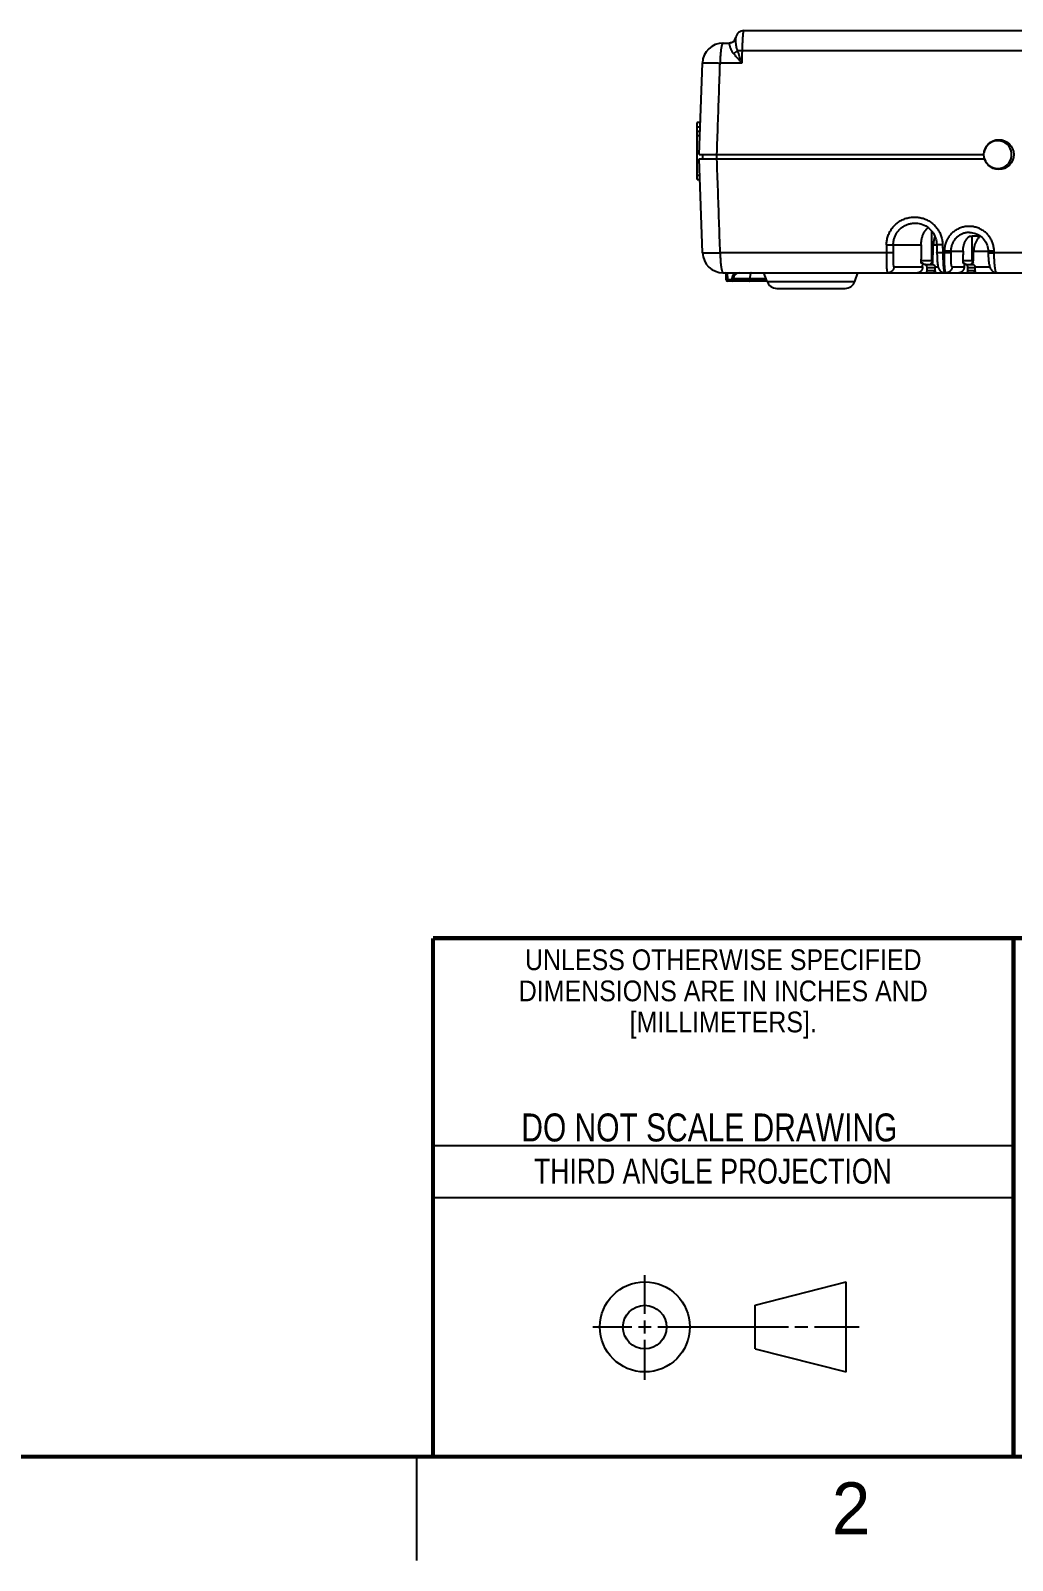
# Model space of a CAD drawing. Header units: inches. Extents: x 0 to 34, y 0 to 22.
# Drawn here: x 23.64 to 28.37, y 0 to 7.38 of the extents above; entities that cross this region are included whole.
import ezdxf
from ezdxf.enums import TextEntityAlignment as Align

# ---------------------------------------------------------------- set-up
doc = ezdxf.new("R2010")
doc.units = ezdxf.units.IN
doc.header["$LTSCALE"] = 1.87
doc.header["$MEASUREMENT"] = 0
doc.layers.get('0').update_dxf_attribs({"linetype": 'CONTINUOUS'})
doc.styles.get("Standard").update_dxf_attribs({"font": 'txt', "width": 0.8})

msp = doc.modelspace()

# ---------------------------------------------------------------- linework, layer by layer
at = {"color": 7, "linetype": 'CONTINUOUS'}
for p, q in [((27.0796, 7.3759), (30.3282, 7.3759)), ((26.9793, 7.3159), (27.0087, 7.3159)), ((27.0721, 7.2793), (30.3357, 7.2793)), ((26.8639, 6.7779), (26.8793, 7.2193)), ((27.07, 7.2193), (26.9647, 7.2193)), ((26.8694, 6.9334), (26.8574, 6.9334)), ((26.8534, 6.6579), (26.8534, 6.9295)), ((26.8685, 6.9098), (26.8534, 6.9098)), ((26.8678, 6.8901), (26.8534, 6.8901)), ((26.8534, 6.8705), (26.8672, 6.8705)), ((26.8639, 6.7779), (28.2369, 6.7779)), ((26.8798, 6.3044), (26.8639, 6.7579)), ((26.8639, 6.7579), (28.2398, 6.7579)), ((26.8789, 6.7779), (26.8789, 6.7579)), ((26.9471, 6.7779), (26.9471, 6.7579)), ((26.8667, 6.6775), (26.8534, 6.6775)), ((26.8534, 6.6579), (26.8674, 6.6579)), ((27.9045, 6.4479), (27.9045, 6.4479)), ((26.9651, 6.3052), (27.7666, 6.3052)), ((27.7999, 6.3429), (27.9344, 6.3429)), ((27.9931, 6.3429), (28.0094, 6.3429)), ((28.0094, 6.3428), (28.0106, 6.2995)), ((28.0387, 6.3052), (28.0456, 6.3052)), ((28.0458, 6.3125), (28.0456, 6.3052)), ((28.1875, 6.3129), (28.2573, 6.3129)), ((28.2573, 6.3129), (28.2575, 6.3052)), ((28.2865, 6.3052), (28.2862, 6.3125)), ((28.2865, 6.3052), (28.454, 6.3052)), ((26.9797, 6.2079), (28.461, 6.2079)), ((26.9945, 6.1747), (26.9939, 6.2079)), ((27.0015, 6.1747), (27.0009, 6.2079)), ((27.1911, 6.166), (27.1761, 6.2079)), ((27.6148, 6.166), (27.6297, 6.2079)), ((27.8029, 6.2371), (27.9413, 6.2371)), ((27.9419, 6.2541), (27.9333, 6.2541)), ((27.9335, 6.2675), (27.9859, 6.2675)), ((27.9413, 6.2371), (27.9419, 6.2541)), ((27.9632, 6.218), (27.9632, 6.2333)), ((28.0026, 6.218), (27.9632, 6.218)), ((27.9903, 6.2541), (27.9805, 6.2541)), ((28.0017, 6.2371), (28.0158, 6.2371)), ((28.0026, 6.218), (28.0022, 6.2333)), ((28.0834, 6.2371), (28.142, 6.2371)), ((28.1425, 6.2541), (28.1355, 6.2541)), ((28.1357, 6.2675), (28.181, 6.2675)), ((28.1425, 6.2541), (28.142, 6.2371)), ((28.1599, 6.218), (28.1598, 6.2344)), ((28.1947, 6.218), (28.1599, 6.218)), ((28.1856, 6.2541), (28.1767, 6.2541)), ((28.1941, 6.2371), (28.2651, 6.2371)), ((28.1947, 6.218), (28.1944, 6.2344)), ((27.0015, 6.1679), (27.0015, 6.1747)), ((27.0213, 6.1747), (27.0015, 6.1747)), ((27.1904, 6.1679), (27.0015, 6.1679)), ((27.0214, 6.1784), (27.0213, 6.1747)), ((27.0213, 6.1679), (27.0213, 6.1747)), ((27.0284, 6.1784), (27.0283, 6.1747)), ((27.188, 6.1747), (27.0283, 6.1747)), ((27.1867, 6.1784), (27.0284, 6.1784)), ((27.1082, 6.1784), (27.1082, 6.1747)), ((27.1911, 6.166), (27.6148, 6.166)), ((27.2382, 6.1329), (27.5677, 6.1329)), ((27.1331, 1.23), (27.5726, 1.3428)), ((27.5726, 0.9086), (27.5726, 1.3428)), ((27.1331, 1.02), (27.1331, 1.23)), ((27.1331, 1.02), (27.5726, 0.9086))]:
    msp.add_line(p, q, dxfattribs=at)
at = {"color": 2, "linetype": 'CONTINUOUS'}
for p, q in [((25.58, 2), (28.38, 2)), ((25.58, 1.75), (28.38, 1.75)), ((26.6016, 1.1882), (26.6016, 1.375)), ((26.3514, 1.1257), (26.5391, 1.1257)), ((26.5703, 1.1257), (26.6328, 1.1257)), ((26.6016, 1.0944), (26.6016, 1.1569)), ((26.6641, 1.1257), (27.2943, 1.1257)), ((27.3256, 1.1257), (27.3881, 1.1257)), ((27.4193, 1.1257), (27.6351, 1.1257)), ((26.6016, 0.8704), (26.6016, 1.0632)), ((25.5, 0.5), (25.5, 0))]:
    msp.add_line(p, q, dxfattribs=at)
at = {"color": 7, "linetype": 'CONTINUOUS'}
for points in [[(27.9045, 6.4479), (27.9078, 6.4478), (27.9163, 6.4472), (27.9247, 6.4459), (27.933, 6.4439), (27.941, 6.4413), (27.9489, 6.438), (27.9565, 6.434), (27.9637, 6.4295), (27.9705, 6.4244), (27.9769, 6.4187), (27.9828, 6.4126), (27.9883, 6.406), (27.9931, 6.3989), (27.9974, 6.3915), (28.001, 6.3838), (28.0041, 6.3758), (28.0064, 6.3676), (28.0081, 6.3592), (28.0091, 6.3506), (28.0094, 6.3428)], [(28.167, 6.4029), (28.1678, 6.4029), (28.1752, 6.4025), (28.1826, 6.4015), (28.1898, 6.3999), (28.197, 6.3978), (28.2039, 6.395), (28.2105, 6.3917), (28.2169, 6.3878), (28.2229, 6.3835), (28.2286, 6.3786), (28.2338, 6.3733), (28.2386, 6.3675), (28.2429, 6.3614), (28.2467, 6.355), (28.25, 6.3482), (28.2526, 6.3413), (28.2547, 6.3341), (28.2562, 6.3268), (28.257, 6.3193), (28.2573, 6.3129)], [(28.0106, 6.2995), (28.0108, 6.293), (28.011, 6.2865), (28.0113, 6.28), (28.0116, 6.2738), (28.0119, 6.268), (28.0123, 6.2626), (28.0127, 6.2576), (28.0131, 6.2531), (28.0136, 6.249), (28.0141, 6.2453), (28.0147, 6.2419), (28.0153, 6.2387), (28.0161, 6.2358), (28.0169, 6.2329), (28.0179, 6.2302), (28.019, 6.2275), (28.0204, 6.2247), (28.0221, 6.2221), (28.0241, 6.2194), (28.0264, 6.217), (28.029, 6.2147), (28.0319, 6.2127), (28.035, 6.211), (28.0383, 6.2096), (28.0417, 6.2086), (28.0453, 6.208), (28.0486, 6.2079)], [(28.2575, 6.3052), (28.2577, 6.2991), (28.258, 6.2926), (28.2583, 6.2862), (28.2586, 6.2797), (28.2591, 6.2733), (28.2596, 6.2666), (28.2604, 6.26), (28.2612, 6.2538), (28.2622, 6.2483), (28.2632, 6.2433), (28.2645, 6.2388), (28.2659, 6.2346), (28.2676, 6.2306), (28.2695, 6.2268), (28.2718, 6.2233), (28.2743, 6.2201), (28.2771, 6.2172), (28.2802, 6.2147), (28.2835, 6.2125), (28.2869, 6.2108), (28.2905, 6.2094), (28.2942, 6.2085), (28.298, 6.208), (28.3007, 6.2079)]]:
    msp.add_lwpolyline(points, dxfattribs=at)
at = {"color": 7, "linetype": 'CONTINUOUS', "const_width": 0.02}
for points in [[(25.58, 3), (33.5, 3)], [(25.58, 3), (25.58, 0.5)], [(28.38, 3), (28.38, 0.5)], [(0.5, 0.5), (33.5, 0.5)]]:
    msp.add_lwpolyline(points, dxfattribs=at)
at = {"color": 7, "linetype": 'CONTINUOUS'}
for centre, radius in [((28.3089, 6.7779), 0.072), ((26.6016, 1.1257), 0.2171), ((26.601, 1.125), 0.105)]:
    msp.add_circle(centre, radius, dxfattribs=at)
for centre, radius, start, end in [((26.9793, 7.2159), 0.1, 90, 178), ((27.0087, 7.3479), 0.032, 270, 350.40593), ((27.0796, 7.3359), 0.04, 89.99985, 170.59282), ((26.8574, 6.9295), 0.00394, 90, 180), ((28.3039, 6.7779), 0.067, 197.31793, 171.76122), ((26.9797, 6.3079), 0.1, 182, 270), ((26.987, 6.2009), 0.007, 9.9, 90), ((27.0584, 6.1779), 0.03, 90, 179), ((27.0015, 6.1749), 0.007, 181, 270), ((27.0213, 6.1749), 0.007, 270, 359), ((27.2382, 6.1829), 0.05, 199.65382, 270), ((27.5677, 6.1829), 0.05, 270, 340.34618)]:
    msp.add_arc(centre, radius, start, end, dxfattribs=at)
for points, knots in [([(27.0721, 7.2793), (27.0722, 7.282), (27.0723, 7.2874), (27.0726, 7.2953), (27.0728, 7.3032), (27.0731, 7.3108), (27.0735, 7.3183), (27.0738, 7.3254), (27.0742, 7.3323), (27.0746, 7.3387), (27.075, 7.3448), (27.0754, 7.3504), (27.0759, 7.3555), (27.0763, 7.3601), (27.0768, 7.3641), (27.0773, 7.3676), (27.0777, 7.3705), (27.0782, 7.3727), (27.0787, 7.3744), (27.079, 7.3754), (27.0795, 7.3759), (27.0796, 7.3759)], [0, 0, 0, 0, 0.082932, 0.165102, 0.245972, 0.325018, 0.401725, 0.475597, 0.546153, 0.612918, 0.675446, 0.733327, 0.786205, 0.833762, 0.875713, 0.911803, 0.941821, 0.965601, 0.983052, 0.994236, 1, 1, 1, 1]), ([(26.9793, 7.3159), (26.9789, 7.3159), (26.978, 7.3156), (26.9768, 7.3145), (26.9757, 7.313), (26.9746, 7.3108), (26.9736, 7.3081), (26.9725, 7.3047), (26.9715, 7.3009), (26.9706, 7.2964), (26.9697, 7.2913), (26.9688, 7.2857), (26.968, 7.2796), (26.9673, 7.2731), (26.9666, 7.2661), (26.9661, 7.2589), (26.9656, 7.2514), (26.9652, 7.2436), (26.9649, 7.2356), (26.9647, 7.2275), (26.9647, 7.2221), (26.9647, 7.2193)], [0, 0, 0, 0, 0.011981, 0.026825, 0.046091, 0.070349, 0.099732, 0.13441, 0.174599, 0.220543, 0.272335, 0.329629, 0.391855, 0.458286, 0.528294, 0.60146, 0.67737, 0.755607, 0.835747, 0.917359, 1, 1, 1, 1]), ([(27.0089, 7.3157), (27.0089, 7.3157), (27.0088, 7.3158), (27.0087, 7.3158), (27.0087, 7.3159), (27.0087, 7.3159)], [0, 0, 0, 0, 0.392694, 0.711088, 1, 1, 1, 1]), ([(27.0402, 7.3424), (27.04, 7.3413), (27.0395, 7.339), (27.0384, 7.3358), (27.037, 7.3326), (27.0352, 7.3297), (27.0331, 7.3269), (27.0307, 7.3244), (27.0281, 7.3222), (27.0253, 7.3203), (27.0222, 7.3186), (27.019, 7.3173), (27.0157, 7.3164), (27.0123, 7.3158), (27.01, 7.3157), (27.0089, 7.3157)], [0, 0, 0, 0, 0.076868, 0.153729, 0.230599, 0.30748, 0.384372, 0.461276, 0.538196, 0.61513, 0.69208, 0.769043, 0.846019, 0.923004, 1, 1, 1, 1]), ([(27.0299, 7.2654), (27.0287, 7.2669), (27.0265, 7.27), (27.0234, 7.2749), (27.0207, 7.2798), (27.0183, 7.2846), (27.0163, 7.2894), (27.0146, 7.294), (27.0132, 7.2983), (27.0121, 7.3022), (27.0112, 7.3057), (27.0105, 7.3088), (27.01, 7.3114), (27.0096, 7.3133), (27.0092, 7.3147), (27.009, 7.3154), (27.0089, 7.3157)], [0, 0, 0, 0, 0.105227, 0.209459, 0.311652, 0.410642, 0.505214, 0.594142, 0.676404, 0.751181, 0.817644, 0.874949, 0.922308, 0.959091, 0.984999, 1, 1, 1, 1]), ([(27.049, 7.2798), (27.0482, 7.2817), (27.0468, 7.2857), (27.0451, 7.2918), (27.0436, 7.2981), (27.0425, 7.3042), (27.0417, 7.3102), (27.0411, 7.3158), (27.0407, 7.321), (27.0404, 7.3257), (27.0402, 7.3299), (27.0401, 7.3334), (27.0401, 7.3364), (27.0401, 7.3387), (27.0401, 7.3405), (27.0401, 7.3416), (27.0402, 7.3422), (27.0402, 7.3424)], [0, 0, 0, 0, 0.097647, 0.198571, 0.299967, 0.399535, 0.495026, 0.584528, 0.666823, 0.740904, 0.806145, 0.86215, 0.908655, 0.945614, 0.97311, 0.991213, 1, 1, 1, 1]), ([(27.049, 7.2798), (27.0484, 7.2791), (27.0471, 7.2777), (27.0451, 7.2757), (27.0429, 7.2737), (27.0405, 7.2719), (27.038, 7.2701), (27.0354, 7.2684), (27.0327, 7.2668), (27.0309, 7.2659), (27.0299, 7.2654)], [0, 0, 0, 0, 0.114016, 0.232756, 0.35554, 0.481558, 0.609941, 0.739775, 0.870126, 1, 1, 1, 1]), ([(27.07, 7.2193), (27.0674, 7.2222), (27.0623, 7.2277), (27.0549, 7.236), (27.0478, 7.2439), (27.0413, 7.2515), (27.0354, 7.2586), (27.0317, 7.2632), (27.0299, 7.2654)], [0, 0, 0, 0, 0.187786, 0.370634, 0.545592, 0.709881, 0.861791, 1, 1, 1, 1]), ([(27.07, 7.2193), (27.0684, 7.2237), (27.0651, 7.2324), (27.0605, 7.2452), (27.0562, 7.2574), (27.0524, 7.2689), (27.05, 7.2763), (27.0489, 7.2798)], [0, 0, 0, 0, 0.219883, 0.433763, 0.637165, 0.826598, 1, 1, 1, 1]), ([(27.049, 7.2798), (27.0499, 7.2798), (27.0518, 7.2798), (27.0548, 7.2797), (27.058, 7.2797), (27.0613, 7.2796), (27.0648, 7.2796), (27.0684, 7.2795), (27.0709, 7.2794), (27.0721, 7.2793)], [0, 0, 0, 0, 0.118957, 0.247961, 0.385811, 0.531275, 0.683055, 0.839796, 1, 1, 1, 1]), ([(27.07, 7.2193), (27.0703, 7.226), (27.0707, 7.2393), (27.0714, 7.2593), (27.0719, 7.2727), (27.0721, 7.2793)], [0, 0, 0, 0, 0.333333, 0.666667, 1, 1, 1, 1]), ([(26.8793, 7.2193), (26.8793, 7.2195), (26.8799, 7.2196), (26.8807, 7.2198), (26.8823, 7.22), (26.8844, 7.2201), (26.8872, 7.2203), (26.8905, 7.2204), (26.8944, 7.2204), (26.8988, 7.2205), (26.9037, 7.2205), (26.9091, 7.2205), (26.9149, 7.2204), (26.9212, 7.2203), (26.9277, 7.2202), (26.9347, 7.2201), (26.9419, 7.22), (26.9493, 7.2198), (26.9569, 7.2196), (26.9621, 7.2194), (26.9647, 7.2193)], [0, 0, 0, 0, 0.004425, 0.015521, 0.033624, 0.058763, 0.090887, 0.129849, 0.175386, 0.227119, 0.28471, 0.347837, 0.416138, 0.489204, 0.566581, 0.647781, 0.732282, 0.819535, 0.90897, 1, 1, 1, 1]), ([(26.9491, 6.7779), (26.9509, 6.827), (26.9543, 6.9251), (26.9595, 7.0723), (26.9629, 7.1703), (26.9647, 7.2193)], [0, 0, 0, 0, 0.333618, 0.666951, 1, 1, 1, 1]), ([(26.9651, 6.3052), (26.9633, 6.3555), (26.9598, 6.4561), (26.9545, 6.6069), (26.9509, 6.7075), (26.9492, 6.7579)], [0, 0, 0, 0, 0.333135, 0.666469, 1, 1, 1, 1]), ([(27.7676, 6.3425), (27.7676, 6.3459), (27.7678, 6.3526), (27.769, 6.3628), (27.7709, 6.3728), (27.7737, 6.3828), (27.7772, 6.3925), (27.7814, 6.402), (27.7863, 6.4111), (27.7919, 6.4198), (27.7982, 6.428), (27.8051, 6.4357), (27.8125, 6.4429), (27.8205, 6.4495), (27.829, 6.4555), (27.8379, 6.4608), (27.8472, 6.4654), (27.8568, 6.4693), (27.8667, 6.4724), (27.8767, 6.4747), (27.887, 6.4763), (27.8973, 6.4771), (27.9077, 6.4771), (27.918, 6.4763), (27.9283, 6.4747), (27.9384, 6.4724), (27.9483, 6.4692), (27.9579, 6.4653), (27.9672, 6.4607), (27.9761, 6.4554), (27.9846, 6.4495), (27.9925, 6.4429), (28, 6.4357), (28.0069, 6.428), (28.0132, 6.4198), (28.0188, 6.4111), (28.0238, 6.402), (28.028, 6.3925), (28.0315, 6.3828), (28.0343, 6.3728), (28.0362, 6.3628), (28.0374, 6.3526), (28.0377, 6.3459), (28.0377, 6.3425)], [0, 0, 0, 0, 0.023881, 0.047964, 0.07221, 0.096577, 0.121018, 0.145486, 0.169935, 0.194341, 0.218723, 0.243108, 0.267521, 0.291963, 0.316422, 0.340884, 0.365344, 0.389804, 0.414264, 0.43873, 0.463199, 0.48767, 0.512143, 0.536615, 0.561087, 0.585556, 0.610022, 0.634487, 0.658955, 0.683425, 0.707893, 0.732346, 0.756771, 0.781168, 0.805563, 0.829982, 0.854445, 0.878927, 0.903381, 0.92776, 0.952018, 0.97611, 1, 1, 1, 1]), ([(27.7999, 6.3429), (27.7999, 6.3457), (27.8001, 6.3513), (27.8011, 6.3597), (27.8028, 6.368), (27.8051, 6.3762), (27.8081, 6.3841), (27.8117, 6.3918), (27.816, 6.3991), (27.8208, 6.4061), (27.8261, 6.4127), (27.832, 6.4188), (27.8383, 6.4244), (27.8451, 6.4295), (27.8522, 6.434), (27.8597, 6.4379), (27.8674, 6.4412), (27.8754, 6.4439), (27.8836, 6.4459), (27.8919, 6.4472), (27.8989, 6.4478), (27.9031, 6.4479), (27.9045, 6.4479)], [0, 0, 0, 0, 0.051423, 0.102845, 0.154265, 0.205682, 0.257093, 0.308495, 0.359889, 0.411272, 0.462639, 0.513985, 0.565308, 0.616606, 0.667876, 0.71912, 0.770334, 0.821514, 0.872661, 0.923782, 0.974885, 1, 1, 1, 1]), ([(27.9344, 6.3429), (27.9344, 6.3455), (27.9345, 6.3509), (27.9352, 6.3589), (27.9364, 6.3668), (27.9381, 6.3746), (27.9402, 6.3822), (27.9429, 6.3895), (27.946, 6.3966), (27.9495, 6.4034), (27.9535, 6.4098), (27.9578, 6.4158), (27.9626, 6.4214), (27.966, 6.4249), (27.9677, 6.4265)], [0, 0, 0, 0, 0.086847, 0.173747, 0.260277, 0.346026, 0.431106, 0.515633, 0.599236, 0.681571, 0.76281, 0.843135, 0.922275, 1, 1, 1, 1]), ([(28.2862, 6.3125), (28.2862, 6.3156), (28.286, 6.3217), (28.2848, 6.3309), (28.283, 6.3401), (28.2804, 6.3492), (28.2771, 6.358), (28.2731, 6.3666), (28.2685, 6.3748), (28.2632, 6.3827), (28.2574, 6.3901), (28.2509, 6.397), (28.244, 6.4034), (28.2366, 6.4093), (28.2287, 6.4145), (28.2204, 6.4191), (28.2118, 6.4231), (28.2029, 6.4263), (28.1938, 6.4289), (28.1846, 6.4307), (28.1752, 6.4318), (28.1657, 6.4322), (28.1563, 6.4318), (28.1469, 6.4307), (28.1376, 6.4289), (28.1285, 6.4263), (28.1197, 6.423), (28.1111, 6.4191), (28.1029, 6.4145), (28.095, 6.4092), (28.0876, 6.4034), (28.0807, 6.397), (28.0743, 6.3901), (28.0685, 6.3827), (28.0633, 6.3748), (28.0587, 6.3666), (28.0547, 6.358), (28.0515, 6.3492), (28.049, 6.3401), (28.0471, 6.3309), (28.0461, 6.3217), (28.0458, 6.3156), (28.0458, 6.3125)], [0, 0, 0, 0, 0.024435, 0.049109, 0.073971, 0.098972, 0.124059, 0.149181, 0.174284, 0.199348, 0.224394, 0.249449, 0.274535, 0.299645, 0.324767, 0.349887, 0.375002, 0.400113, 0.425218, 0.450319, 0.475416, 0.500506, 0.52559, 0.550667, 0.575737, 0.600798, 0.625854, 0.650906, 0.675955, 0.701, 0.726029, 0.751032, 0.776006, 0.800973, 0.825964, 0.851004, 0.876071, 0.901112, 0.926077, 0.950913, 0.975571, 1, 1, 1, 1]), ([(27.9859, 6.2675), (27.9858, 6.2889), (27.9857, 6.3316), (27.9855, 6.3789), (27.9854, 6.4049), (27.9854, 6.4095)], [0, 0, 0, 0, 0.450962, 0.902859, 1, 1, 1, 1]), ([(28.0007, 6.3845), (28.0004, 6.3838), (27.9992, 6.3805), (27.9974, 6.3746), (27.9956, 6.3668), (27.9942, 6.3589), (27.9934, 6.3509), (27.9931, 6.3455), (27.9931, 6.3429)], [0, 0, 0, 0, 0.0594, 0.245471, 0.432794, 0.621597, 0.810974, 1, 1, 1, 1]), ([(28.167, 6.4029), (28.1658, 6.4029), (28.162, 6.4028), (28.1557, 6.4022), (28.1482, 6.4009), (28.1408, 6.399), (28.1336, 6.3965), (28.1267, 6.3934), (28.12, 6.3896), (28.1137, 6.3854), (28.1078, 6.3806), (28.1022, 6.3753), (28.0972, 6.3695), (28.0927, 6.3634), (28.0887, 6.3569), (28.0852, 6.35), (28.0824, 6.3429), (28.0802, 6.3356), (28.0786, 6.3281), (28.0776, 6.3205), (28.0774, 6.3154), (28.0774, 6.3129)], [0, 0, 0, 0, 0.026311, 0.080231, 0.134161, 0.188117, 0.242111, 0.296137, 0.350188, 0.404259, 0.45835, 0.512455, 0.566572, 0.620703, 0.674846, 0.729001, 0.783169, 0.83736, 0.89158, 0.945837, 1, 1, 1, 1]), ([(28.1364, 6.3129), (28.1364, 6.3153), (28.1365, 6.3203), (28.1373, 6.3277), (28.1386, 6.335), (28.1404, 6.3422), (28.1427, 6.3492), (28.1455, 6.3559), (28.1488, 6.3623), (28.1525, 6.3684), (28.1567, 6.3741), (28.1613, 6.3794), (28.1646, 6.3826), (28.1663, 6.3841)], [0, 0, 0, 0, 0.093614, 0.187313, 0.280616, 0.373125, 0.465238, 0.55678, 0.647333, 0.736768, 0.825544, 0.913388, 1, 1, 1, 1]), ([(28.1663, 6.3841), (28.1698, 6.3846), (28.1767, 6.3854), (28.1872, 6.3859), (28.1979, 6.3859), (28.2084, 6.3854), (28.2153, 6.3846), (28.2187, 6.3841)], [0, 0, 0, 0, 0.197285, 0.39896, 0.602003, 0.803355, 1, 1, 1, 1]), ([(28.181, 6.2675), (28.1809, 6.2849), (28.1807, 6.3199), (28.1805, 6.3592), (28.1804, 6.3811), (28.1803, 6.3855)], [0, 0, 0, 0, 0.443585, 0.888235, 1, 1, 1, 1]), ([(28.2187, 6.3841), (28.217, 6.3826), (28.2136, 6.3794), (28.2089, 6.3741), (28.2046, 6.3684), (28.2008, 6.3623), (28.1974, 6.3559), (28.1945, 6.3492), (28.192, 6.3422), (28.1901, 6.3351), (28.1887, 6.3277), (28.1878, 6.3203), (28.1876, 6.3153), (28.1875, 6.3129)], [0, 0, 0, 0, 0.086882, 0.174994, 0.264015, 0.353651, 0.444344, 0.535951, 0.628041, 0.720426, 0.813497, 0.906849, 1, 1, 1, 1]), ([(26.8798, 6.3044), (26.8798, 6.3042), (26.8804, 6.3042), (26.8813, 6.304), (26.883, 6.3039), (26.8853, 6.3039), (26.8882, 6.3038), (26.8918, 6.3038), (26.896, 6.3038), (26.9007, 6.3038), (26.906, 6.3038), (26.9116, 6.3039), (26.9175, 6.304), (26.9237, 6.3041), (26.93, 6.3043), (26.9366, 6.3044), (26.9434, 6.3046), (26.9505, 6.3048), (26.9577, 6.305), (26.9626, 6.3052), (26.9651, 6.3052)], [0, 0, 0, 0, 0.004473, 0.016438, 0.035978, 0.062995, 0.097398, 0.139116, 0.188101, 0.244138, 0.306228, 0.372898, 0.442444, 0.514033, 0.587919, 0.664676, 0.744965, 0.828326, 0.91369, 1, 1, 1, 1]), ([(26.9651, 6.3052), (26.9651, 6.3025), (26.9651, 6.2972), (26.9653, 6.2891), (26.9656, 6.2812), (26.9659, 6.2735), (26.9664, 6.266), (26.9669, 6.2588), (26.9676, 6.2519), (26.9683, 6.2454), (26.969, 6.2393), (26.9699, 6.2336), (26.9708, 6.2284), (26.9718, 6.2238), (26.9728, 6.2197), (26.9738, 6.2162), (26.9749, 6.2132), (26.976, 6.2109), (26.9772, 6.2093), (26.9784, 6.2082), (26.9793, 6.2079), (26.9797, 6.2079)], [0, 0, 0, 0, 0.080729, 0.160798, 0.239682, 0.316865, 0.391845, 0.464136, 0.533273, 0.598814, 0.660348, 0.717495, 0.769911, 0.817292, 0.859382, 0.895985, 0.926984, 0.952387, 0.972414, 0.987734, 1, 1, 1, 1]), ([(27.7666, 6.3052), (27.7666, 6.3025), (27.7665, 6.2971), (27.7664, 6.2891), (27.7664, 6.2812), (27.7664, 6.2734), (27.7664, 6.2659), (27.7665, 6.2587), (27.7667, 6.2518), (27.7669, 6.2453), (27.7672, 6.2392), (27.7675, 6.2335), (27.7678, 6.2284), (27.7683, 6.2237), (27.7688, 6.2197), (27.7693, 6.2162), (27.7699, 6.2133), (27.7706, 6.211), (27.7713, 6.2093), (27.7721, 6.2082), (27.7728, 6.2079), (27.7731, 6.2079)], [0, 0, 0, 0, 0.082289, 0.163881, 0.244216, 0.322758, 0.398981, 0.472379, 0.54246, 0.608749, 0.670805, 0.728229, 0.780674, 0.827843, 0.869482, 0.905385, 0.935404, 0.95948, 0.977727, 0.990662, 1, 1, 1, 1]), ([(27.7676, 6.3425), (27.7675, 6.3384), (27.7673, 6.3301), (27.7669, 6.3177), (27.7667, 6.3094), (27.7666, 6.3052)], [0, 0, 0, 0, 0.333238, 0.666572, 1, 1, 1, 1]), ([(27.799, 6.3052), (27.7989, 6.3052), (27.7985, 6.3051), (27.7979, 6.3051), (27.7969, 6.305), (27.7956, 6.305), (27.794, 6.3049), (27.7921, 6.3049), (27.7899, 6.3049), (27.7875, 6.3049), (27.7849, 6.3049), (27.7821, 6.3049), (27.7792, 6.305), (27.7761, 6.305), (27.773, 6.3051), (27.7698, 6.3052), (27.7677, 6.3052), (27.7666, 6.3052)], [0, 0, 0, 0, 0.010347, 0.030936, 0.061666, 0.10222, 0.15215, 0.210893, 0.277786, 0.352068, 0.432895, 0.519349, 0.610445, 0.705149, 0.802383, 0.901041, 1, 1, 1, 1]), ([(27.7676, 6.3425), (27.7686, 6.3425), (27.7707, 6.3424), (27.7739, 6.3424), (27.777, 6.3424), (27.7801, 6.3424), (27.783, 6.3424), (27.7858, 6.3424), (27.7884, 6.3424), (27.7908, 6.3424), (27.793, 6.3425), (27.7949, 6.3425), (27.7965, 6.3426), (27.7978, 6.3426), (27.7988, 6.3427), (27.7995, 6.3427), (27.7998, 6.3429), (27.7999, 6.3429)], [0, 0, 0, 0, 0.098639, 0.197037, 0.29409, 0.388717, 0.479986, 0.566697, 0.647629, 0.72184, 0.789099, 0.848267, 0.89831, 0.938718, 0.969381, 0.989857, 1, 1, 1, 1]), ([(27.799, 6.3052), (27.7989, 6.3032), (27.7988, 6.2992), (27.7987, 6.2932), (27.7986, 6.2873), (27.7986, 6.2815), (27.7985, 6.2759), (27.7986, 6.2705), (27.7986, 6.2655), (27.7987, 6.2608), (27.7989, 6.2565), (27.7991, 6.2525), (27.7994, 6.249), (27.7997, 6.2459), (27.8001, 6.2433), (27.8005, 6.2411), (27.801, 6.2394), (27.8015, 6.2381), (27.8021, 6.2373), (27.8027, 6.2371), (27.8029, 6.2371)], [0, 0, 0, 0, 0.087383, 0.17455, 0.260587, 0.344606, 0.425732, 0.50314, 0.576156, 0.644294, 0.707115, 0.764282, 0.815542, 0.860652, 0.899373, 0.931546, 0.957141, 0.976349, 0.98993, 1, 1, 1, 1]), ([(27.7999, 6.3429), (27.7998, 6.3387), (27.7996, 6.3303), (27.7993, 6.3178), (27.7991, 6.3094), (27.799, 6.3052)], [0, 0, 0, 0, 0.333338, 0.666665, 1, 1, 1, 1]), ([(27.9344, 6.3429), (27.9343, 6.333), (27.9341, 6.3133), (27.9337, 6.2837), (27.9335, 6.264), (27.9333, 6.2541)], [0, 0, 0, 0, 0.332861, 0.666194, 1, 1, 1, 1]), ([(27.9903, 6.2541), (27.9906, 6.264), (27.9912, 6.2837), (27.9922, 6.3133), (27.9928, 6.333), (27.9931, 6.3429)], [0, 0, 0, 0, 0.333806, 0.667139, 1, 1, 1, 1]), ([(28.0377, 6.3425), (28.0366, 6.3425), (28.0344, 6.3424), (28.0312, 6.3424), (28.0281, 6.3424), (28.0251, 6.3424), (28.0223, 6.3424), (28.0197, 6.3424), (28.0173, 6.3424), (28.0152, 6.3425), (28.0134, 6.3425), (28.0119, 6.3426), (28.0108, 6.3426), (28.01, 6.3428), (28.0097, 6.3426), (28.0094, 6.3428), (28.0094, 6.3428)], [0, 0, 0, 0, 0.116649, 0.231024, 0.341772, 0.447592, 0.547233, 0.63951, 0.723314, 0.797699, 0.861613, 0.914049, 0.954386, 0.982466, 0.997883, 1, 1, 1, 1]), ([(28.0387, 6.3052), (28.0376, 6.3052), (28.0354, 6.3052), (28.0322, 6.3051), (28.0291, 6.305), (28.0261, 6.305), (28.0233, 6.3049), (28.0207, 6.3049), (28.0183, 6.3049), (28.0162, 6.3049), (28.0144, 6.3049), (28.013, 6.305), (28.0118, 6.305), (28.011, 6.3051), (28.0107, 6.305), (28.0104, 6.3052), (28.0104, 6.3052)], [0, 0, 0, 0, 0.116752, 0.231333, 0.342337, 0.448399, 0.548218, 0.640567, 0.724312, 0.798426, 0.862001, 0.91426, 0.95457, 0.982458, 0.997666, 1, 1, 1, 1]), ([(28.0377, 6.3425), (28.0378, 6.3383), (28.0381, 6.3301), (28.0384, 6.3177), (28.0386, 6.3094), (28.0387, 6.3052)], [0, 0, 0, 0, 0.333333, 0.666667, 1, 1, 1, 1]), ([(28.0387, 6.3052), (28.0388, 6.3025), (28.0389, 6.2971), (28.0391, 6.2891), (28.0393, 6.2812), (28.0396, 6.2735), (28.0399, 6.266), (28.0402, 6.2587), (28.0406, 6.2518), (28.041, 6.2453), (28.0414, 6.2392), (28.0419, 6.2336), (28.0424, 6.2284), (28.043, 6.2238), (28.0436, 6.2197), (28.0443, 6.2162), (28.045, 6.2133), (28.0458, 6.211), (28.0466, 6.2093), (28.0475, 6.2082), (28.0483, 6.2079), (28.0486, 6.2079)], [0, 0, 0, 0, 0.081905, 0.163193, 0.243258, 0.321538, 0.397489, 0.470587, 0.540339, 0.60631, 0.668109, 0.725373, 0.777774, 0.825015, 0.866831, 0.902992, 0.933325, 0.957765, 0.976444, 0.989941, 1, 1, 1, 1]), ([(28.0456, 6.3052), (28.0456, 6.3025), (28.0455, 6.2971), (28.0454, 6.2891), (28.0454, 6.2812), (28.0454, 6.2734), (28.0455, 6.2659), (28.0456, 6.2587), (28.0458, 6.2518), (28.0461, 6.2452), (28.0464, 6.2391), (28.0468, 6.2335), (28.0472, 6.2283), (28.0478, 6.2237), (28.0484, 6.2197), (28.0491, 6.2162), (28.0498, 6.2133), (28.0507, 6.211), (28.0516, 6.2093), (28.0526, 6.2082), (28.0535, 6.2079), (28.0538, 6.2079)], [0, 0, 0, 0, 0.081897, 0.163082, 0.242999, 0.321116, 0.396913, 0.469889, 0.539555, 0.605442, 0.667115, 0.724184, 0.776319, 0.823247, 0.864742, 0.900633, 0.930814, 0.955293, 0.974304, 0.988581, 1, 1, 1, 1]), ([(28.0772, 6.3052), (28.0771, 6.3052), (28.0767, 6.3051), (28.0759, 6.3051), (28.0748, 6.305), (28.0733, 6.305), (28.0715, 6.3049), (28.0694, 6.3049), (28.0671, 6.3049), (28.0645, 6.3049), (28.0616, 6.3049), (28.0586, 6.305), (28.0555, 6.305), (28.0523, 6.3051), (28.049, 6.3052), (28.0467, 6.3052), (28.0456, 6.3052)], [0, 0, 0, 0, 0.013172, 0.037767, 0.073582, 0.1202, 0.177056, 0.24345, 0.318564, 0.401469, 0.49114, 0.586467, 0.68627, 0.789315, 0.894324, 1, 1, 1, 1]), ([(28.0774, 6.3129), (28.0773, 6.3129), (28.0769, 6.313), (28.0761, 6.3128), (28.075, 6.3128), (28.0735, 6.3127), (28.0717, 6.3126), (28.0696, 6.3126), (28.0672, 6.3125), (28.0646, 6.3125), (28.0618, 6.3124), (28.0588, 6.3124), (28.0557, 6.3123), (28.0524, 6.3123), (28.0491, 6.3117), (28.0469, 6.3122), (28.0458, 6.3125)], [0, 0, 0, 0, 0.01283, 0.037459, 0.073295, 0.119767, 0.176671, 0.243294, 0.318572, 0.401441, 0.490953, 0.586008, 0.68546, 0.788169, 0.893463, 1, 1, 1, 1]), ([(28.0772, 6.3052), (28.0772, 6.3032), (28.0771, 6.2991), (28.077, 6.2931), (28.0769, 6.2871), (28.0769, 6.2812), (28.0769, 6.2756), (28.077, 6.2703), (28.0772, 6.2652), (28.0774, 6.2605), (28.0776, 6.2562), (28.078, 6.2523), (28.0784, 6.2488), (28.0789, 6.2458), (28.0794, 6.2431), (28.08, 6.241), (28.0807, 6.2393), (28.0815, 6.2381), (28.0824, 6.2373), (28.0831, 6.2371), (28.0834, 6.2371)], [0, 0, 0, 0, 0.087535, 0.174721, 0.260627, 0.344354, 0.425026, 0.501828, 0.574103, 0.641387, 0.703275, 0.759488, 0.809858, 0.85423, 0.892462, 0.924505, 0.950482, 0.970814, 0.986591, 1, 1, 1, 1]), ([(28.0774, 6.3129), (28.0774, 6.312), (28.0773, 6.3103), (28.0773, 6.3078), (28.0772, 6.3061), (28.0772, 6.3052)], [0, 0, 0, 0, 0.333842, 0.666419, 1, 1, 1, 1]), ([(28.0774, 6.3129), (28.0783, 6.3129), (28.0805, 6.3128), (28.0845, 6.3129), (28.0899, 6.3129), (28.0966, 6.3129), (28.1047, 6.3129), (28.1141, 6.3129), (28.1248, 6.3129), (28.1324, 6.3129), (28.1364, 6.3129)], [0, 0, 0, 0, 0.044617, 0.112621, 0.203832, 0.318147, 0.455269, 0.614813, 0.796584, 1, 1, 1, 1]), ([(28.1364, 6.3129), (28.1363, 6.3063), (28.1361, 6.2933), (28.1358, 6.2737), (28.1356, 6.2606), (28.1355, 6.2541)], [0, 0, 0, 0, 0.332876, 0.666209, 1, 1, 1, 1]), ([(28.1856, 6.2541), (28.1858, 6.2606), (28.1863, 6.2737), (28.1869, 6.2933), (28.1873, 6.3063), (28.1875, 6.3129)], [0, 0, 0, 0, 0.333791, 0.667124, 1, 1, 1, 1]), ([(28.2862, 6.3125), (28.2852, 6.3121), (28.2831, 6.3117), (28.2799, 6.3123), (28.2769, 6.3123), (28.2739, 6.3124), (28.2711, 6.3124), (28.2685, 6.3124), (28.2661, 6.3125), (28.264, 6.3125), (28.2621, 6.3126), (28.2605, 6.3126), (28.2593, 6.3127), (28.2582, 6.3128), (28.2578, 6.3127), (28.2573, 6.313), (28.2573, 6.3129)], [0, 0, 0, 0, 0.111984, 0.221562, 0.327435, 0.429069, 0.5254, 0.615356, 0.697913, 0.772143, 0.837218, 0.892173, 0.936248, 0.969069, 0.990481, 1, 1, 1, 1]), ([(28.2575, 6.3052), (28.2575, 6.3052), (28.2575, 6.3051), (28.258, 6.3051), (28.2585, 6.305), (28.2595, 6.305), (28.2607, 6.3049), (28.2623, 6.3049), (28.2642, 6.3049), (28.2663, 6.3049), (28.2687, 6.3049), (28.2713, 6.3049), (28.2741, 6.305), (28.277, 6.305), (28.2801, 6.3051), (28.2833, 6.3052), (28.2854, 6.3052), (28.2865, 6.3052)], [0, 0, 0, 0, 0.000584, 0.010252, 0.031542, 0.064376, 0.108411, 0.163154, 0.227977, 0.302138, 0.384781, 0.474954, 0.571616, 0.673653, 0.779886, 0.889088, 1, 1, 1, 1]), ([(28.3008, 6.2079), (28.3002, 6.2079), (28.2992, 6.2081), (28.2977, 6.2092), (28.2964, 6.2109), (28.2952, 6.2132), (28.2941, 6.2162), (28.2931, 6.2197), (28.2922, 6.2237), (28.2913, 6.2284), (28.2906, 6.2335), (28.2899, 6.2392), (28.2893, 6.2453), (28.2887, 6.2518), (28.2882, 6.2587), (28.2878, 6.2659), (28.2874, 6.2734), (28.2871, 6.2812), (28.2869, 6.2891), (28.2866, 6.2971), (28.2865, 6.3025), (28.2865, 6.3052)], [0, 0, 0, 0, 0.01505, 0.032077, 0.052926, 0.078574, 0.109438, 0.145643, 0.187157, 0.233864, 0.285576, 0.342061, 0.403022, 0.468088, 0.536839, 0.608821, 0.683562, 0.760572, 0.839334, 0.919327, 1, 1, 1, 1]), ([(27.0369, 6.2079), (27.0359, 6.2071), (27.0339, 6.2055), (27.0311, 6.2028), (27.0287, 6.1999), (27.0265, 6.1967), (27.0247, 6.1933), (27.0233, 6.1897), (27.0223, 6.186), (27.0216, 6.1822), (27.0214, 6.1797), (27.0214, 6.1784)], [0, 0, 0, 0, 0.11075, 0.221931, 0.333157, 0.444327, 0.555548, 0.666718, 0.77798, 0.889215, 1, 1, 1, 1]), ([(27.1144, 6.2079), (27.1141, 6.2079), (27.1136, 6.2077), (27.1129, 6.2071), (27.1123, 6.2061), (27.1117, 6.2049), (27.1111, 6.2033), (27.1105, 6.2014), (27.11, 6.1992), (27.1096, 6.1967), (27.1092, 6.194), (27.1088, 6.1912), (27.1086, 6.1881), (27.1084, 6.1849), (27.1082, 6.1817), (27.1082, 6.1795), (27.1082, 6.1784)], [0, 0, 0, 0, 0.022845, 0.050946, 0.087171, 0.132601, 0.187443, 0.251454, 0.324116, 0.404716, 0.492398, 0.586185, 0.685008, 0.787724, 0.893134, 1, 1, 1, 1]), ([(27.8029, 6.2371), (27.8029, 6.236), (27.8027, 6.2338), (27.8021, 6.2305), (27.8011, 6.2273), (27.7998, 6.2243), (27.7981, 6.2214), (27.7962, 6.2188), (27.794, 6.2163), (27.7915, 6.2141), (27.7888, 6.2123), (27.7859, 6.2107), (27.7828, 6.2094), (27.7797, 6.2085), (27.7764, 6.208), (27.7742, 6.2079), (27.7731, 6.2079)], [0, 0, 0, 0, 0.071692, 0.143369, 0.21502, 0.286634, 0.358201, 0.429715, 0.501172, 0.57257, 0.643911, 0.715199, 0.786443, 0.857649, 0.928831, 1, 1, 1, 1]), ([(27.9413, 6.2371), (27.9413, 6.236), (27.9411, 6.2338), (27.9406, 6.2305), (27.9398, 6.2274), (27.9387, 6.2243), (27.9373, 6.2215), (27.9356, 6.2188), (27.9338, 6.2164), (27.9317, 6.2142), (27.9295, 6.2123), (27.9271, 6.2107), (27.9245, 6.2094), (27.9219, 6.2085), (27.9192, 6.208), (27.9174, 6.2079), (27.9165, 6.2079)], [0, 0, 0, 0, 0.078009, 0.156054, 0.233356, 0.309391, 0.384679, 0.45875, 0.531017, 0.601756, 0.671277, 0.739219, 0.805514, 0.871053, 0.935899, 1, 1, 1, 1]), ([(27.9522, 6.2479), (27.9517, 6.248), (27.9507, 6.2482), (27.9493, 6.2486), (27.9479, 6.2491), (27.9466, 6.2498), (27.9453, 6.2507), (27.9441, 6.2517), (27.9429, 6.2528), (27.9422, 6.2536), (27.9419, 6.2541)], [0, 0, 0, 0, 0.11927, 0.239369, 0.360671, 0.483538, 0.608364, 0.73568, 0.866054, 1, 1, 1, 1]), ([(27.9632, 6.2333), (27.9632, 6.2339), (27.9631, 6.2353), (27.9628, 6.2372), (27.9622, 6.2391), (27.9615, 6.2408), (27.9606, 6.2425), (27.9595, 6.2439), (27.9582, 6.2452), (27.9568, 6.2463), (27.9554, 6.2471), (27.9538, 6.2477), (27.9527, 6.2479), (27.9522, 6.2479)], [0, 0, 0, 0, 0.099231, 0.198032, 0.295094, 0.390758, 0.484427, 0.57535, 0.664322, 0.750899, 0.83516, 0.918215, 1, 1, 1, 1]), ([(27.9522, 6.2479), (27.9564, 6.2479), (27.965, 6.2479), (27.9779, 6.2479), (27.9866, 6.2479), (27.9909, 6.2479)], [0, 0, 0, 0, 0.328141, 0.661585, 1, 1, 1, 1]), ([(27.9549, 6.2079), (27.9553, 6.2079), (27.9561, 6.2079), (27.9573, 6.2082), (27.9584, 6.2088), (27.9595, 6.2095), (27.9604, 6.2103), (27.9613, 6.2114), (27.962, 6.2125), (27.9625, 6.2138), (27.9629, 6.2152), (27.9632, 6.2166), (27.9632, 6.2176), (27.9632, 6.218)], [0, 0, 0, 0, 0.081172, 0.164019, 0.248378, 0.334043, 0.422812, 0.514668, 0.608508, 0.703815, 0.801799, 0.901098, 1, 1, 1, 1]), ([(27.9632, 6.2333), (27.9675, 6.2332), (27.9762, 6.2332), (27.9892, 6.2332), (27.9979, 6.2332), (28.0022, 6.2333)], [0, 0, 0, 0, 0.333309, 0.666678, 1, 1, 1, 1]), ([(27.9805, 6.2541), (27.9809, 6.2536), (27.9816, 6.2528), (27.9828, 6.2517), (27.984, 6.2507), (27.9853, 6.2498), (27.9867, 6.2491), (27.9881, 6.2486), (27.9895, 6.2482), (27.9905, 6.248), (27.9909, 6.2479)], [0, 0, 0, 0, 0.134373, 0.265345, 0.39321, 0.518326, 0.641083, 0.761948, 0.881418, 1, 1, 1, 1]), ([(27.9859, 6.2675), (27.9859, 6.2669), (27.9859, 6.2657), (27.9862, 6.2638), (27.9865, 6.262), (27.987, 6.2603), (27.9876, 6.2586), (27.9884, 6.257), (27.9892, 6.2555), (27.9899, 6.2545), (27.9903, 6.2541)], [0, 0, 0, 0, 0.128817, 0.25711, 0.384533, 0.510756, 0.635521, 0.758687, 0.880186, 1, 1, 1, 1]), ([(27.9909, 6.2479), (27.9915, 6.2479), (27.9926, 6.2477), (27.9942, 6.2471), (27.9957, 6.2463), (27.9971, 6.2452), (27.9983, 6.2439), (27.9994, 6.2425), (28.0004, 6.2408), (28.0012, 6.2391), (28.0018, 6.2372), (28.0021, 6.2353), (28.0022, 6.2339), (28.0022, 6.2333)], [0, 0, 0, 0, 0.081547, 0.164585, 0.248996, 0.33583, 0.425098, 0.51629, 0.610146, 0.705864, 0.80281, 0.901295, 1, 1, 1, 1]), ([(28.0026, 6.218), (28.0026, 6.2176), (28.0026, 6.2166), (28.0024, 6.2152), (28.002, 6.2138), (28.0014, 6.2125), (28.0008, 6.2114), (27.9999, 6.2103), (27.999, 6.2095), (27.998, 6.2088), (27.9969, 6.2082), (27.9957, 6.2079), (27.9949, 6.2079), (27.9945, 6.2079)], [0, 0, 0, 0, 0.099432, 0.199032, 0.297097, 0.392301, 0.485898, 0.57743, 0.665867, 0.751271, 0.835514, 0.918462, 1, 1, 1, 1]), ([(28.0834, 6.2371), (28.0834, 6.236), (28.0832, 6.2338), (28.0826, 6.2305), (28.0816, 6.2273), (28.0803, 6.2243), (28.0787, 6.2214), (28.0767, 6.2188), (28.0745, 6.2163), (28.0721, 6.2141), (28.0694, 6.2123), (28.0665, 6.2107), (28.0635, 6.2094), (28.0603, 6.2085), (28.0571, 6.208), (28.0549, 6.2079), (28.0538, 6.2079)], [0, 0, 0, 0, 0.071958, 0.143887, 0.215761, 0.28756, 0.359265, 0.430865, 0.502349, 0.573716, 0.644969, 0.716117, 0.787174, 0.858159, 0.929092, 1, 1, 1, 1]), ([(28.142, 6.2371), (28.142, 6.236), (28.1418, 6.2338), (28.1412, 6.2305), (28.1404, 6.2274), (28.1392, 6.2243), (28.1377, 6.2215), (28.136, 6.2188), (28.1341, 6.2163), (28.1319, 6.2142), (28.1295, 6.2123), (28.127, 6.2107), (28.1243, 6.2094), (28.1215, 6.2085), (28.1187, 6.208), (28.1167, 6.2079), (28.1158, 6.2079)], [0, 0, 0, 0, 0.0761, 0.15232, 0.227972, 0.302612, 0.376812, 0.450166, 0.522132, 0.593009, 0.663114, 0.732068, 0.799754, 0.867012, 0.933816, 1, 1, 1, 1]), ([(28.1504, 6.2486), (28.1498, 6.2488), (28.1486, 6.2492), (28.1469, 6.2502), (28.1453, 6.2513), (28.1439, 6.2526), (28.143, 6.2536), (28.1425, 6.2541)], [0, 0, 0, 0, 0.194825, 0.392078, 0.591462, 0.794332, 1, 1, 1, 1]), ([(28.1598, 6.2344), (28.1598, 6.235), (28.1597, 6.2363), (28.1594, 6.2382), (28.1589, 6.24), (28.1581, 6.2417), (28.1572, 6.2433), (28.1561, 6.2448), (28.1549, 6.246), (28.1535, 6.2471), (28.152, 6.248), (28.151, 6.2484), (28.1504, 6.2486)], [0, 0, 0, 0, 0.105709, 0.211043, 0.315026, 0.418073, 0.519314, 0.618804, 0.716683, 0.812443, 0.906948, 1, 1, 1, 1]), ([(28.1504, 6.2486), (28.1541, 6.2485), (28.1616, 6.2484), (28.1731, 6.2484), (28.1808, 6.2485), (28.1847, 6.2486)], [0, 0, 0, 0, 0.324156, 0.657718, 1, 1, 1, 1]), ([(28.1512, 6.2079), (28.1516, 6.2079), (28.1524, 6.2079), (28.1537, 6.2082), (28.1548, 6.2088), (28.1559, 6.2095), (28.1569, 6.2103), (28.1578, 6.2114), (28.1586, 6.2125), (28.1592, 6.2138), (28.1596, 6.2152), (28.1599, 6.2166), (28.1599, 6.2176), (28.1599, 6.218)], [0, 0, 0, 0, 0.08377, 0.168977, 0.255224, 0.342149, 0.431492, 0.523207, 0.616232, 0.710152, 0.806274, 0.903396, 1, 1, 1, 1]), ([(28.1598, 6.2344), (28.1637, 6.2343), (28.1713, 6.2341), (28.1828, 6.2341), (28.1905, 6.2343), (28.1944, 6.2344)], [0, 0, 0, 0, 0.333309, 0.666693, 1, 1, 1, 1]), ([(28.1767, 6.2541), (28.1772, 6.2536), (28.1781, 6.2526), (28.1796, 6.2513), (28.1812, 6.2502), (28.1829, 6.2492), (28.1841, 6.2488), (28.1847, 6.2486)], [0, 0, 0, 0, 0.205863, 0.408917, 0.608383, 0.805535, 1, 1, 1, 1]), ([(28.181, 6.2675), (28.181, 6.2669), (28.181, 6.2657), (28.1813, 6.2638), (28.1816, 6.262), (28.1822, 6.2603), (28.1828, 6.2586), (28.1836, 6.257), (28.1845, 6.2555), (28.1852, 6.2545), (28.1856, 6.2541)], [0, 0, 0, 0, 0.127846, 0.255282, 0.382049, 0.507897, 0.632648, 0.756237, 0.878674, 1, 1, 1, 1]), ([(28.1847, 6.2486), (28.1852, 6.2484), (28.1863, 6.248), (28.1878, 6.2471), (28.1892, 6.246), (28.1905, 6.2448), (28.1916, 6.2433), (28.1925, 6.2417), (28.1933, 6.24), (28.1939, 6.2382), (28.1942, 6.2363), (28.1943, 6.235), (28.1944, 6.2344)], [0, 0, 0, 0, 0.093038, 0.187675, 0.283653, 0.381782, 0.481496, 0.582883, 0.685953, 0.7898, 0.894812, 1, 1, 1, 1]), ([(28.1947, 6.218), (28.1948, 6.2176), (28.1947, 6.2166), (28.1945, 6.2152), (28.1941, 6.2138), (28.1935, 6.2125), (28.1928, 6.2114), (28.1919, 6.2103), (28.1909, 6.2095), (28.1898, 6.2088), (28.1887, 6.2082), (28.1874, 6.2079), (28.1866, 6.2079), (28.1862, 6.2079)], [0, 0, 0, 0, 0.097054, 0.194421, 0.290595, 0.384406, 0.477206, 0.568633, 0.657693, 0.744406, 0.830572, 0.915891, 1, 1, 1, 1]), ([(28.2824, 6.2132), (28.2825, 6.213), (28.2828, 6.2123), (28.2834, 6.2114), (28.2843, 6.2103), (28.2853, 6.2095), (28.2864, 6.2088), (28.2876, 6.2082), (28.2888, 6.2079), (28.2896, 6.2079), (28.29, 6.2079)], [0, 0, 0, 0, 0.071899, 0.211809, 0.349649, 0.48392, 0.614653, 0.744562, 0.873193, 1, 1, 1, 1]), ([(26.9945, 6.1747), (26.9945, 6.1747), (26.9947, 6.1747), (26.9949, 6.1747), (26.9953, 6.1747), (26.9958, 6.1747), (26.9965, 6.1747), (26.9974, 6.1747), (26.9983, 6.1747), (26.9993, 6.1747), (27.0004, 6.1747), (27.0011, 6.1747), (27.0015, 6.1747)], [0, 0, 0, 0, 0.012066, 0.046912, 0.104347, 0.184083, 0.285168, 0.40554, 0.541896, 0.689854, 0.844326, 1, 1, 1, 1]), ([(27.0213, 6.1747), (27.0217, 6.1747), (27.0224, 6.1747), (27.0235, 6.1747), (27.0245, 6.1747), (27.0255, 6.1747), (27.0263, 6.1747), (27.027, 6.1747), (27.0276, 6.1747), (27.028, 6.1747), (27.0282, 6.1747), (27.0283, 6.1747), (27.0283, 6.1747)], [0, 0, 0, 0, 0.155674, 0.310146, 0.458104, 0.59446, 0.714832, 0.815917, 0.895653, 0.953088, 0.987934, 1, 1, 1, 1]), ([(27.0284, 6.1784), (27.0284, 6.1784), (27.0282, 6.1784), (27.028, 6.1783), (27.0276, 6.1783), (27.027, 6.1783), (27.0263, 6.1783), (27.0255, 6.1783), (27.0246, 6.1783), (27.0236, 6.1783), (27.0225, 6.1784), (27.0218, 6.1784), (27.0214, 6.1784)], [0, 0, 0, 0, 0.012603, 0.049309, 0.109375, 0.191349, 0.293221, 0.412489, 0.546219, 0.691122, 0.843634, 1, 1, 1, 1]), ([(27.1067, 6.1679), (27.1068, 6.1679), (27.107, 6.1679), (27.1072, 6.1682), (27.1074, 6.1686), (27.1076, 6.1692), (27.1078, 6.1699), (27.1079, 6.1707), (27.108, 6.1716), (27.1081, 6.1726), (27.1082, 6.1737), (27.1082, 6.1744), (27.1082, 6.1747)], [0, 0, 0, 0, 0.03296, 0.078841, 0.142443, 0.224424, 0.323801, 0.438727, 0.566783, 0.705137, 0.850654, 1, 1, 1, 1])]:
    msp.add_open_spline(points, degree=3, knots=knots, dxfattribs=at)

# ---------------------------------------------------------------- texts
at = {"color": 2, "linetype": 'CONTINUOUS'}
for s, height, width, p in [('UNLESS OTHERWISE SPECIFIED', 0.1, 0.9, (26.9799, 2.8459)), ('DIMENSIONS ARE IN INCHES AND', 0.1, 0.9, (26.9799, 2.6959)), ('[MILLIMETERS].', 0.1, 0.9, (26.9799, 2.5459)), ('THIRD ANGLE PROJECTION', 0.12, 0.8, (26.9296, 1.8168))]:
    msp.add_text(s, height=height, dxfattribs=dict(at, width=width)).set_placement(p, align=Align.CENTER)
at = {"color": 7, "linetype": 'CONTINUOUS', "width": 0.8}
msp.add_text('DO NOT SCALE DRAWING', height=0.135, dxfattribs=at).set_placement((26.9127, 2.0199), align=Align.CENTER)
at = {"color": 2, "linetype": 'CONTINUOUS'}
msp.add_text('2', height=0.25, dxfattribs=at).set_placement((27.5035, 0.1263))

doc.saveas('drawing.dxf')
